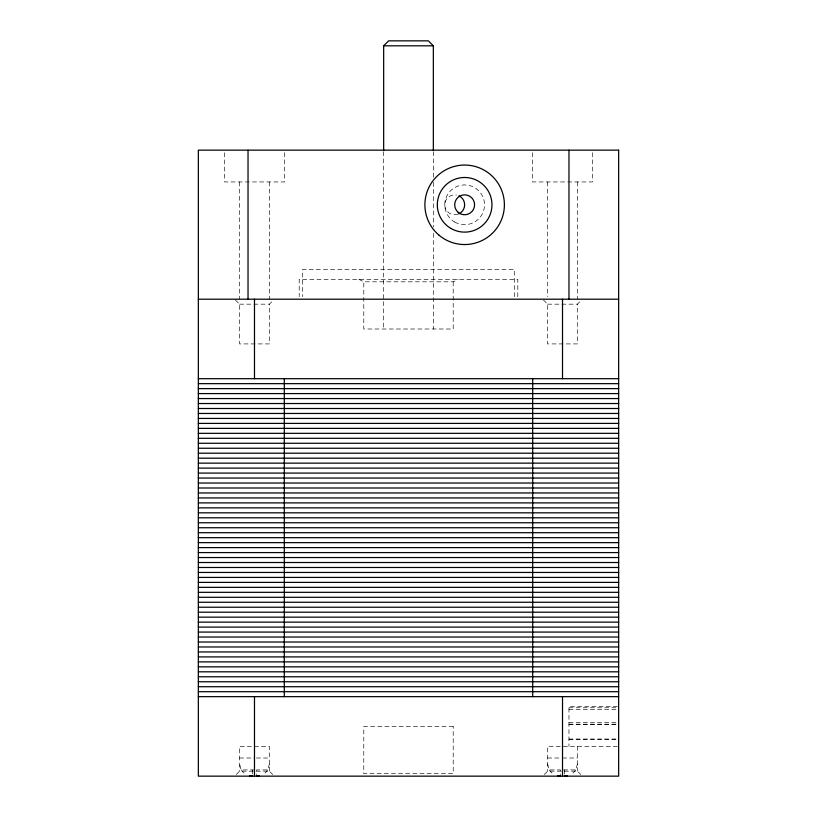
<?xml version="1.0" encoding="UTF-8"?>
<svg xmlns="http://www.w3.org/2000/svg" width="817" height="817" viewBox="0 0 817 817"><rect width="100%" height="100%" fill="white"/><g stroke="black" fill="none" stroke-linecap="round" stroke-linejoin="round"><path stroke-width="0.61" stroke-dasharray="4.08 3.06" d="M269.385 763.966L267.802 769.92L256.569 769.92L256.569 774.536M577.415 763.966L575.832 769.92L562.515 769.92M267.527 769.92L266.996 770.839A12.224 12.224 0 0 1 263.023 774.536M575.556 769.92L575.025 770.839A12.224 12.224 0 0 1 571.052 774.536M235.439 300.023L239.585 304.169L239.585 343.916L269.385 343.916L269.385 304.169L273.532 300.023M543.468 300.023L547.615 304.169L547.615 343.916L577.415 343.916L577.415 304.169L581.561 300.023M236.266 774.496L239.585 771.177L269.385 771.177L272.704 774.496M544.296 774.496L547.615 771.177L577.415 771.177L580.734 774.496M358.816 279.322L363.79 281.814L453.21 281.814L458.184 279.322M239.585 304.169L269.385 304.169M547.615 304.169L577.415 304.169M617.386 706.593L568.969 706.593L568.969 746.34M568.969 707.767L618.653 707.767M568.969 709.401L618.653 709.401M568.969 722.667L618.653 722.667M568.969 724.189L618.653 724.189M568.969 724.301L618.653 724.311M568.969 739.099L618.653 739.099M568.969 739.222L618.653 739.222M617.386 746.34L547.615 746.34L547.615 771.177M239.585 758.002L254.485 758.002M256.415 758.002L269.385 758.002M547.615 758.002L560.585 758.002M562.515 758.002L577.415 758.002M254.485 769.92L241.168 769.92L239.585 763.966M549.473 769.92L550.004 770.839A12.224 12.224 0 0 0 553.977 774.536M241.444 769.92L241.975 770.839A12.224 12.224 0 0 0 245.948 774.536M547.615 763.966L549.198 769.92L560.431 769.92L560.431 774.536M592.448 152.697L592.448 181.946L532.592 181.946L532.592 152.697M577.415 181.946L577.415 299.196M577.415 746.34L577.415 771.177M564.598 769.92L564.598 774.536M547.615 181.946L547.615 296.653M517.804 296.714L517.804 279.322L299.196 279.322L299.196 296.714M514.393 296.714L514.393 269.385L302.607 269.385L302.607 296.714M453.21 281.814L453.21 329.006L363.79 329.006L363.79 281.814M433.337 151.696L433.337 177.207M433.337 182.314L433.337 226.952M433.337 233.335L433.337 329.006M383.663 151.696L383.663 329.006M284.418 152.697L284.418 181.946L224.542 181.946L224.542 152.697M269.385 181.946L269.385 299.196M269.385 771.177L269.385 746.34L239.585 746.34L239.585 771.177M252.402 769.92L252.402 774.536M239.585 181.946L239.585 299.196M458.02 214.166A9.937 9.937 0 0 1 444.795 205.578A9.937 9.937 0 0 1 456.519 195.028M453.21 726.466L363.79 726.466L363.79 773.668L453.21 773.668L453.21 726.466M454.701 222.01A19.874 19.874 0 0 0 484.512 204.801A19.874 19.874 0 0 0 454.701 187.593A19.874 19.874 0 0 0 454.701 222.01"/><path stroke-width="1.23" d="M383.663 150.42L383.663 45.813L388.626 40.85L428.374 40.85L433.337 45.813L433.337 150.42M259.449 775.874L256.569 775.874M567.478 775.874L564.598 775.874M383.663 45.813L433.337 45.813M198.347 299.196L618.653 299.196M198.347 378.69L618.653 378.69M198.347 383.653L618.653 383.653M198.347 388.626L618.653 388.626M198.347 393.59L618.653 393.59M198.347 398.563L618.653 398.563M198.347 403.527L618.653 403.527M198.347 408.5L618.653 408.5M198.347 413.463L618.653 413.463M198.347 418.437L618.653 418.437M198.347 423.4L618.653 423.4M198.347 428.374L618.653 428.374M198.347 433.337L618.653 433.337M198.347 438.31L618.653 438.31M198.347 443.274L618.653 443.274M198.347 448.247L618.653 448.247M198.347 453.21L618.653 453.21M198.347 458.184L618.653 458.184M198.347 463.147L618.653 463.147M198.347 468.121L618.653 468.121M198.347 473.084L618.653 473.084M198.347 478.057L618.653 478.057M198.347 483.021L618.653 483.021M198.347 487.994L618.653 487.994M198.347 492.957L618.653 492.957M198.347 497.931L618.653 497.931M198.347 502.894L618.653 502.894M198.347 507.868L618.653 507.868M198.347 512.831L618.653 512.831M198.347 517.804L618.653 517.804M198.347 522.768L618.653 522.768M198.347 527.741L618.653 527.741M198.347 532.704L618.653 532.704M198.347 537.678L618.653 537.678M198.347 542.641L618.653 542.641M198.347 547.604L618.653 547.604M198.347 552.578L618.653 552.578M198.347 557.541L618.653 557.541M198.347 562.515L618.653 562.515M198.347 567.478L618.653 567.478M198.347 572.451L618.653 572.451M198.347 577.415L618.653 577.415M198.347 582.388L618.653 582.388M198.347 587.352L618.653 587.352M198.347 592.325L618.653 592.325M198.347 597.288L618.653 597.288M198.347 602.262L618.653 602.262M198.347 607.225L618.653 607.225M198.347 612.199L618.653 612.199M198.347 617.162L618.653 617.162M198.347 622.135L618.653 622.135M198.347 627.099L618.653 627.099M198.347 632.072L618.653 632.072M198.347 637.035L618.653 637.035M198.347 642.009L618.653 642.009M198.347 646.972L618.653 646.972M198.347 651.946L618.653 651.946M198.347 656.909L618.653 656.909M198.347 661.882L618.653 661.882M198.347 666.846L618.653 666.846M198.347 671.819L618.653 671.819M198.347 676.782L618.653 676.782M198.347 681.756L618.653 681.756M198.347 686.719L618.653 686.719M198.347 691.693L618.653 691.693M198.347 696.656L618.653 696.656M557.551 775.874L560.431 775.874M249.522 775.874L252.402 775.874M568.969 150.154L568.969 299.196M562.515 299.196L562.515 378.69M562.515 696.656L562.515 776.15M532.704 378.69L532.704 696.656M284.296 378.69L284.296 696.656M254.485 299.196L254.485 378.69M254.485 696.656L254.485 776.15M248.031 150.154L248.031 299.196M458.98 195.835A9.937 9.937 0 0 1 458.817 213.85M618.653 150.154L198.347 150.154L198.347 776.15L618.653 776.15L618.653 150.154M439.168 235.306A39.747 39.747 0 0 0 503.803 211.613A39.747 39.747 0 0 0 450.953 167.485A39.747 39.747 0 0 0 439.168 235.306M457.612 211.828A9.937 9.937 0 0 0 474.238 207.375A9.937 9.937 0 0 0 462.065 195.202A9.937 9.937 0 0 0 457.612 211.828M450.974 228.464A27.329 27.329 0 0 0 491.967 204.801A27.329 27.329 0 0 0 450.974 181.139A27.329 27.329 0 0 0 450.974 228.464"/></g></svg>
